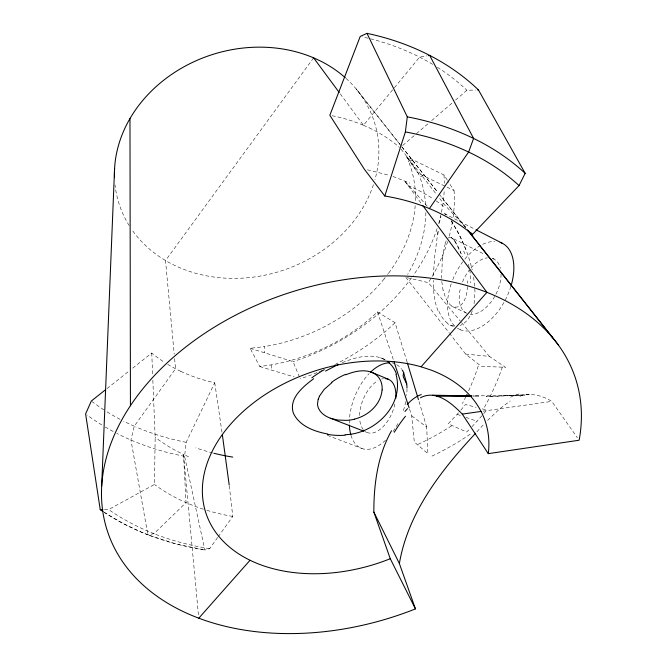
<?xml version="1.0" encoding="UTF-8"?>
<svg xmlns="http://www.w3.org/2000/svg" width="667" height="667" viewBox="0 0 667 667"><rect width="100%" height="100%" fill="white"/><g stroke="black" fill="none" stroke-linecap="round" stroke-linejoin="round"><path stroke-width="0.5" stroke-dasharray="3.33 2.5" d="M104.436 509.621L108.654 509.563L154.461 484.467L155.161 437.26L152.81 379.139M433.325 275.621L434.742 256.028L437.902 231.599M467.309 286.485C467.734 294.839 462.656 311.714 451.484 306.011M442.413 257.879L441.571 278.289M217.675 537.452L209.621 548.674L204.861 550.025L184.576 456.311L186.176 442.321L214.724 382.741A167.058 133.767 -18 0 1 180.874 371.386M474.087 303.643L474.987 291.496L473.678 277.272M439.245 223.345L440.962 216.333M445.031 243.947L446.515 239.978M472.253 310.83C470.202 316.933 466.35 323.003 460.13 325.471M218.159 536.793L232.775 516.441L229.306 486.051M313.598 57.837L165.516 260.53L174.195 354.11M388.369 273.412L387.585 274.454M385.184 277.547L384.092 278.906M340.262 93.889L363.457 125.271L393.78 88.461M394.364 87.752L419.601 57.12L427.138 55.836M483.758 413.573L486.66 410.022L481.399 408.663M460.814 410.172L465.441 404.527L476.113 407.287M481.974 415.691L471.969 426.705M458.512 412.831L448.232 423.812L466.675 432.041L470.01 428.723M476.93 431.782L483.775 424.387M487.61 420.377L499.808 408.754L510.247 400.95M104.177 512.314L123.087 523.512L141.504 532.208L147.857 534.784L153.985 533.658L186.026 502.61L183.517 454.46A193.647 147.882 -18 0 1 155.153 437.269M402.735 145.464L415.057 134.876M416.433 133.7L428.181 123.595M431.657 120.61L452.71 102.518M455.536 100.083L466.925 90.303L475.546 90.028M107.053 388.527L128.923 371.16M132.716 368.151L151.751 353.026A167.058 133.767 -18 0 0 164.791 362.531M448.382 237.585L450.792 237.369L484.809 254.46M415.449 200.592A156.628 120.894 -23.8 0 0 408.738 161.923L413.148 159.93M425.646 204.577A162.164 123.737 -23.7 0 0 425.388 201.417L424.462 194.389A163.04 124.429 -23.6 0 0 419.801 176.963L422.92 175.554M342.288 362.673C356.02 356.92 372.486 352.618 386.36 360.28M519.977 396.265C530.649 392.388 542.463 395.548 551.776 401.384L577.372 437.719M407.078 361.989L395.056 322.711L377.489 311.931A162.298 123.862 -23.7 0 1 306.236 355.503L300.167 357.604A163.215 124.621 -23.7 0 1 271.194 364.899L259.797 366.558L250.142 348.332L264.424 346.598L264.582 352.801M482.991 411.164L551.776 401.384M529.473 394.556L486.06 396.673L524.737 395.039L473.22 395.948M472.853 396.023L478.964 396.048L472.77 395.931M465.616 354.069L489.336 356.378L505.494 367.3L481.232 366.3L465.616 354.069L449.766 333.65M454.26 326.163L450.05 325.062L447.59 323.687M367.375 169.818L389.753 175.413M407.27 277.705L428.322 282.65L460.255 320.994M259.797 366.558L294.147 376.913M250.142 348.332L293.063 361.606L299.325 376.805M392.988 176.463L409.846 183.1M457.178 414.34L460.947 415.649M465.941 417.384L477.08 421.252M149.191 535.293L176.438 544.055L204.861 550.025A283.592 213.448 -18 0 1 104.452 512.498M327.405 435.359L362.114 448.583M155.795 534.367L155.911 534.409A273.687 205.144 -18 0 0 209.621 548.674M174.621 358.663L175.554 368.759L134.25 426.196L130.94 440.037L147.857 534.784L149.283 535.334M364.791 431.566L366.692 432.308M444.18 213.532L475.062 229.306M363.457 125.271L369.193 127.831M391.904 362.656L394.672 363.849M380.457 357.754L385.868 360.072M188.569 456.728L183.517 454.46L198.549 616.183M134.342 426.238L134.25 426.196A252.851 202.968 -18 0 1 123.587 421.152M450.05 325.062L453.693 326.672M457.337 328.281L461.897 330.298M452.96 306.803L465.533 312.598M180.865 371.386L175.554 368.759A167.058 133.767 -18 0 1 167.817 364.415M447.29 180.14L443.93 174.946L406.52 156.703L408.771 161.914M492.246 258.204L494.105 259.138M383.592 359.088L385.051 359.963M445.581 214.265L444.872 213.815L446.348 214.891M452.501 238.486L451.342 237.635C457.228 242.363 459.621 250.025 462.331 256.803M411.722 415.816L426.68 427.055L427.897 453.66L414.299 441.988L411.722 415.816L409.463 408.863M465.358 226.963L445.006 205.311L438.969 197.599M427.23 206.153L404.477 180.765L421.085 203.243M461.531 322.536L489.336 356.378M401.834 146.773L437.844 192.354M439.136 193.989L465.583 227.472M465.608 227.547L440.503 195.764M401.884 146.857L437.927 192.505M401.059 149.133L436.001 193.797M405.853 277.372L449.216 332.941M412.439 164.991L406.52 156.703L418.392 173.378L419.801 176.963M413.181 166.033L418.392 173.378L454.01 190.529L447.849 181.007M451.159 220.852C460.98 235.751 468.026 252.485 472.178 269.818M451.125 220.76L459.229 234.692L465.833 249.416M454.927 241.287L461.072 253.402M438.002 310.747C434.167 301.159 433.333 290.679 433.25 280.448M377.489 311.931L393.497 360.13M426.68 427.055L418.734 400.542M443.096 290.545L441.771 281.424M214.724 382.741L221.986 432.249M151.751 353.026L152.643 375.046M271.194 364.899L271.302 370.027M454.06 190.512A199.241 152.743 -23.5 0 1 452.918 218.659M452.476 221.477A199.241 152.743 -23.5 0 1 448.566 238.569M447.64 241.604A199.241 152.743 -23.5 0 1 428.339 282.658M394.931 322.87A199.241 152.743 -23.5 0 1 334.842 364.582M322.411 370.368A199.241 152.743 -23.5 0 1 299.992 378.873M470.243 434.184A236.426 149.825 -8.1 0 1 430.915 456.612M502.393 367A235.134 185.626 -38 0 1 483.492 408.971M443.98 174.937A195.706 151.926 -23.5 0 1 444.33 183.292M444.139 191.696A195.706 151.926 -23.5 0 1 438.469 224.162M437.085 228.614A195.706 151.926 -23.5 0 1 413.273 275.421M411.547 277.822A195.706 151.926 -23.5 0 1 293.071 361.639M384.159 278.931A156.72 120.994 -23.8 0 1 264.424 346.565M232.775 516.441A211.681 157.42 -18 0 1 206.862 510.305M203.41 509.221A211.681 157.42 -18 0 1 190.787 504.611L186.026 502.61A211.697 157.437 -18 0 1 154.461 484.467M184.576 456.311A264.332 211.297 -18 0 1 116.825 433.383M113.182 431.474A264.332 211.297 -18 0 1 105.319 427.047M101.818 424.937A264.332 211.297 -18 0 1 86.993 414.932M186.176 442.321A252.835 202.943 -18 0 1 135.734 426.838M332.166 115.725A167.058 133.767 -18 0 1 363.482 125.288M369.251 127.872A167.058 133.767 -18 0 1 399.508 147.365M432.683 64.365A252.851 202.976 -18 0 0 419.593 57.129A252.851 202.985 -18 0 0 362.214 36.868M437.377 67.275A252.851 202.976 -18 0 1 466.925 90.303M510.597 397.173A118.709 52.376 -74.6 0 1 520.427 393.713M510.872 286.435A48.082 28.181 -63.3 0 1 457.954 328.573M454.594 325.913A48.082 28.181 -63.3 0 1 451.209 283.775M452.751 279.648A48.082 28.181 -63.3 0 1 462.715 261.839M464.874 259.071A48.082 28.181 -63.3 0 1 494.806 241.454M492.646 258.471A30.332 17.767 -63.3 0 1 500.375 268.317M501.059 274.162A30.332 17.767 -63.3 0 1 470.218 314.232M466.942 313.357A30.332 17.767 -63.3 0 1 460.705 287.277M462.514 281.924A30.332 17.767 -63.3 0 1 469.226 270.127M470.994 267.951A30.332 17.767 -63.3 0 1 487.394 257.871M447.707 323.32A47.224 25.913 -83.6 0 1 438.436 310.147M437.802 234.425A75.429 4.11 -84.9 0 1 438.336 230.832M442.563 258.296A43.297 8.646 -89.8 0 1 445.097 244.464M451.501 305.903A29.398 14.265 -89.3 0 1 443.422 290.245M467.334 280.815A44.297 25.088 72.1 0 1 467.417 283.317M463.657 251.059A42.605 23.495 72.8 0 1 464.924 253.894M468.417 264.19A42.605 23.495 72.8 0 1 470.777 282.825M452.484 238.394A21.986 5.986 71.9 0 1 454.911 241.162M396.615 364.691A45.431 25.263 -68.4 0 1 401.609 369.185M406.987 388.711A45.431 25.263 -68.4 0 1 406.645 395.498M405.711 401.634A45.431 25.263 -68.4 0 1 403.185 411.172M397.824 423.678A45.431 25.263 -68.4 0 1 392.046 432.841M385.551 440.245A45.431 25.263 -68.4 0 1 351.092 435.659M349.341 423.061A45.431 25.263 -68.4 0 1 369.101 373.628M394.922 403.977A28.656 15.933 -68.4 0 1 365.399 431.566M363.215 429.506A28.656 15.933 -68.4 0 1 359.796 420.435M359.58 415.466A28.656 15.933 -68.4 0 1 378.014 380.607M381.699 379.048A28.656 15.933 -68.4 0 1 383.467 378.681M407.954 185.434A194.255 146.123 -16.6 0 1 433.367 198.999M436.185 200.9A194.255 146.123 -16.6 0 1 443.605 206.403M212.698 452.951A194.297 136.902 -12.2 0 1 195.781 447.807M451.609 425.771A216.483 133.467 -6 0 1 417.234 444.681M478.256 366.008A216.041 173.353 -40.4 0 1 468.101 392.029M465.899 396.665A216.041 173.353 -40.4 0 1 462.389 403.543M425.863 212.531A162.164 123.737 -23.7 0 1 407.67 274.362M415.182 205.686A156.628 120.894 -23.8 0 1 388.436 273.428M153.985 533.658A273.712 205.169 -18 0 1 108.654 509.563M120.102 419.351A252.851 202.968 -18 0 1 106.595 411.572M103.977 409.897A252.851 202.968 -18 0 1 92.154 401.626M346.056 78.423A134.034 113.523 -17.9 0 1 374.929 179.79M373.42 184.717A134.034 113.523 -17.9 0 1 261.981 275.763A134.034 113.523 -17.9 0 1 131.966 229.79M129.156 225.538A134.034 113.523 -17.9 0 1 115.032 184.934M401.192 145.956L356.186 88.978L401.242 146.04"/><path stroke-width="1" d="M390.27 558.721A147.023 101.159 -18 0 1 203.36 478.289A147.023 101.159 -18 0 1 421.077 366.8L431.107 370.102A147.023 101.159 -18 0 1 488.277 453.643L579.139 440.228A246.215 170.202 -18 0 0 491.612 294.255L486.918 292.338A246.215 170.202 -18 0 0 104.877 463.69A246.215 170.202 -18 0 0 415.449 608.904L390.27 558.721L373.853 512.089C373.778 484.192 377.664 455.328 391.546 430.69M101.684 486.043L114.591 168.417M382.066 389.962C380.899 404.502 368.217 415.749 354.611 419.084M384.784 196.015L405.386 131.916L407.287 116.85L366.983 33.35L360.222 36.443L329.848 115.266L364.399 169.285L384.784 196.015A211.706 157.454 -18 0 1 429.39 208.571L433.408 210.288A211.697 157.437 -18 0 1 472.436 234.501L519.051 185.568L525.171 173.345L478.456 89.937A264.349 211.339 -18 0 0 429.673 55.403L429.098 55.103A264.349 211.339 -18 0 0 366.983 33.35M415.449 608.904L399.383 563.565C408.104 512.281 441.229 470.277 475.663 433.191M318.192 399.108L317.517 403.768A20.769 15.983 -14.4 0 0 318.409 408.046C320.519 413.165 325.513 416.425 330.524 418.267L363.84 431.199M429.39 208.571L468.618 152.043L473.603 138.436L429.681 55.394L428.406 55.619M319.285 396.365L324.129 389.47L331.916 382.616M402.234 370.068A45.431 25.263 -68.4 0 1 403.66 372.561L403.11 375.529A10.605 3.618 55.7 0 0 403.61 377.605L406.72 383.934A45.431 25.263 -68.4 0 1 406.97 387.886M404.961 411.506L407.479 408.646M198.741 618.259L250 560.297M421.077 366.8L486.918 292.338L422.853 205.636M105.553 389.72L91.337 401.009L85.609 413.924L100.242 509.671A283.608 213.473 -18 0 0 102.976 511.539M313.657 378.739C303.177 386.552 288.227 398.591 293.488 413.423C299.616 426.28 314.666 431.582 327.755 434.025M325.513 371.06L338.386 364.382M420.46 397.79C436.168 389.261 451.934 403.552 462.306 414.107L488.277 453.643M345.739 374.804C354.911 371.077 366.45 368.334 375.321 374.237A27.655 20.302 -47.5 0 1 382.133 389.953M462.306 414.107L481.115 411.431M345.089 434.726C374.896 433.975 404.586 405.152 395.99 374.337M477.73 89.962L478.456 89.937M100.242 509.671L102.86 509.638M471.169 395.948L436.201 395.856L470.819 396.015M432.516 395.197L471.736 395.915M330.524 418.267L337.627 420.035L346.715 420.377A42.121 37.402 -38.7 0 0 354.627 419.159M371.277 372.128L388.211 379.198M114.499 177.655A134.034 113.523 -17.9 0 1 179.156 69.568A134.034 113.523 -17.9 0 1 313.598 57.837L319.785 60.672A134.034 113.523 -17.9 0 1 345.331 77.772M468.668 152.068L468.993 152.218A273.712 205.178 -18 0 1 519.051 185.568M475.98 229.773L502.518 243.388M470.652 232.6L472.436 234.501M467.525 229.923L552.693 337.744M468.184 230.807L558.296 344.897M313.598 57.837L339.22 92.48M373.853 512.089L399.383 563.565M394.105 361.973L409.138 407.879M407.362 362.906L418.442 399.575M406.72 383.934L403.66 372.561M222.386 434.959L229.198 485.059M129.973 118.568L130.432 405.736M405.386 131.916A273.712 205.186 -18 0 1 468.618 152.051M525.171 173.345A283.617 213.49 -18 0 0 473.603 138.444L473.337 138.311A283.608 213.49 -18 0 0 407.287 116.85M407.187 404.402A48.958 21.294 -66.4 0 1 421.286 394.631M394.289 432.258A50.567 15.875 -58.5 0 1 405.478 416.233M500.175 242.388A48.082 28.181 -63.3 0 1 511.139 285.526M350.859 434.876A45.431 25.263 -68.4 0 1 349.375 425.046M370.46 372.261A45.431 25.263 -68.4 0 1 389.62 362.848M385.151 378.598A28.656 15.933 -68.4 0 1 395.781 398.382M387.794 361.814A45.498 32.299 -53.6 0 1 396.423 374.037M345.089 435.243A74.187 68.926 -42 0 1 327.672 434.375M311.864 377.789A71.144 35.343 -26.3 0 1 324.295 369.668M331.582 382.324A40.704 24.312 -29.1 0 1 345.648 374.337M318.342 399.116A25.054 18.768 -19.2 0 1 319.476 396.406M232.758 457.103A194.297 136.902 -12.2 0 1 213.849 453.243M467.008 394.355A216.041 173.353 -40.4 0 1 466.275 395.89"/></g></svg>
